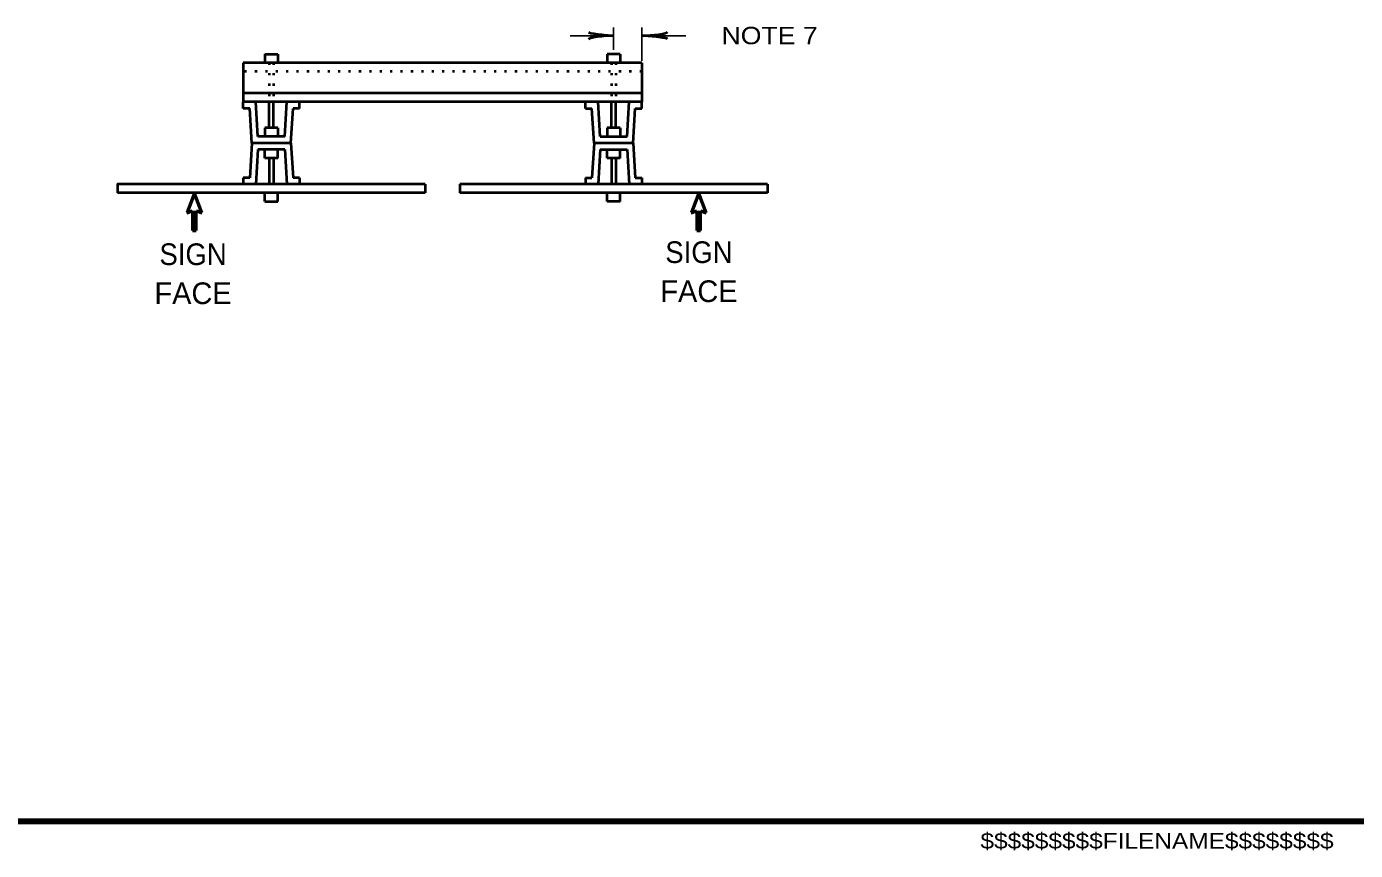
# Model space of a CAD drawing. Extents: x 826 to 1681, y -33 to 511.
# Drawn here: x 1269.5 to 1453.5, y -25.3 to 88.7 of the extents above; entities that cross this region are included whole.
import ezdxf
from ezdxf.enums import TextEntityAlignment as Align

# ---------------------------------------------------------------- set-up
doc = ezdxf.new("R2010")
doc.units = 0
doc.header["$LTSCALE"] = 0.96
doc.linetypes.add('DOTTED', pattern=[1.5, 0.3, -1.2])
doc.linetypes.add('MEDIUM_DASHED', pattern=[4.5, 3, -1.5])
doc.layers.add('1', color=7, linetype='Continuous', lineweight=40)

msp = doc.modelspace()

# ---------------------------------------------------------------- linework, layer by layer
at = {"layer": '1', "lineweight": 25}
for p, q in [((1350.7919, 88.5981), (1350.7919, 85.5269)), ((1354.6919, 84.0061), (1354.6919, 88.5981)), ((1344.7919, 87.4752), (1350.7919, 87.4752)), ((1354.7919, 87.4752), (1360.7919, 87.4752))]:
    msp.add_line(p, q, dxfattribs=at)
at = {"layer": '1'}
for p, q in [((1302.4919, 84.9169), (1304.2919, 84.9169)), ((1302.4919, 84.9169), (1302.4919, 83.7169)), ((1304.2919, 84.9169), (1304.2919, 83.7169)), ((1351.6919, 84.9169), (1349.8919, 84.9169)), ((1349.8919, 84.9169), (1349.8919, 83.7169)), ((1351.6919, 84.9169), (1351.6919, 83.7169)), ((1354.6919, 83.7169), (1299.4919, 83.7169)), ((1299.4919, 83.7169), (1299.4919, 78.3169)), ((1354.6919, 83.7169), (1354.6919, 78.3169)), ((1354.6919, 79.5169), (1299.4919, 79.5169)), ((1354.6919, 78.3169), (1299.4919, 78.3169)), ((1299.4919, 77.4169), (1299.4919, 78.3169)), ((1300.3919, 77.4169), (1299.4919, 77.4169)), ((1300.6919, 72.6169), (1300.3919, 77.4169)), ((1301.5374, 73.5169), (1301.2373, 78.3169)), ((1303.0919, 74.7169), (1303.0919, 78.3169)), ((1303.6919, 74.7169), (1303.6919, 78.3169)), ((1305.2463, 73.5169), (1305.5464, 78.3169)), ((1306.0919, 72.6169), (1306.3919, 77.4169)), ((1307.2919, 77.4169), (1306.3919, 77.4169)), ((1307.2919, 77.4169), (1307.2919, 78.3169)), ((1346.8919, 77.4169), (1346.8919, 78.3169)), ((1346.8919, 77.4169), (1347.7919, 77.4169)), ((1348.0919, 72.6169), (1347.7919, 77.4169)), ((1348.9375, 73.5169), (1348.6374, 78.3169)), ((1350.4919, 74.7169), (1350.4919, 78.3169)), ((1351.0919, 74.7169), (1351.0919, 78.3169)), ((1352.6464, 73.5169), (1352.9465, 78.3169)), ((1353.4919, 72.6169), (1353.7919, 77.4169)), ((1353.7919, 77.4169), (1354.6919, 77.4169)), ((1354.6919, 77.4169), (1354.6919, 78.3169)), ((1304.2919, 74.7169), (1302.4919, 74.7169)), ((1302.4919, 74.7169), (1302.4919, 73.5169)), ((1304.2919, 74.7169), (1302.4919, 74.7169)), ((1302.4919, 74.7169), (1302.4919, 73.5169)), ((1304.2919, 74.7169), (1304.2919, 73.5169)), ((1304.2919, 74.7169), (1304.2919, 73.5169)), ((1351.6919, 74.7169), (1349.8919, 74.7169)), ((1349.8919, 74.7169), (1349.8919, 73.5169)), ((1351.6919, 74.7169), (1349.8919, 74.7169)), ((1349.8919, 74.7169), (1349.8919, 73.5169)), ((1351.6919, 74.7169), (1351.6919, 73.5169)), ((1351.6919, 74.7169), (1351.6919, 73.5169)), ((1300.6919, 72.6169), (1300.3919, 67.8169)), ((1306.0919, 72.6169), (1300.6919, 72.6169)), ((1305.2463, 73.5169), (1301.5374, 73.5169)), ((1306.0919, 72.6169), (1306.3919, 67.8169)), ((1348.0919, 72.6169), (1347.7919, 67.8169)), ((1353.4919, 72.6169), (1348.0919, 72.6169)), ((1348.9375, 73.5169), (1352.6464, 73.5169)), ((1353.4919, 72.6169), (1353.7919, 67.8169)), ((1301.5374, 71.7169), (1301.2373, 66.9169)), ((1305.2463, 71.7169), (1301.5374, 71.7169)), ((1302.4919, 70.5169), (1302.4919, 71.7169)), ((1302.4919, 70.5169), (1302.4919, 71.7169)), ((1304.2919, 70.5169), (1302.4919, 70.5169)), ((1304.2919, 70.5169), (1302.4919, 70.5169)), ((1303.0919, 70.5169), (1303.0919, 66.9169)), ((1303.6919, 70.5169), (1303.6919, 66.9169)), ((1304.2919, 70.5169), (1304.2919, 71.7169)), ((1304.2919, 70.5169), (1304.2919, 71.7169)), ((1305.2463, 71.7169), (1305.5464, 66.9169)), ((1348.9375, 71.7169), (1348.6374, 66.9169)), ((1348.9375, 71.7169), (1352.6464, 71.7169)), ((1349.8919, 70.5169), (1349.8919, 71.7169)), ((1349.8919, 70.5169), (1349.8919, 71.7169)), ((1351.6919, 70.5169), (1349.8919, 70.5169)), ((1351.6919, 70.5169), (1349.8919, 70.5169)), ((1350.4919, 70.5169), (1350.4919, 66.9169)), ((1351.0919, 70.5169), (1351.0919, 66.9169)), ((1351.6919, 70.5169), (1351.6919, 71.7169)), ((1351.6919, 70.5169), (1351.6919, 71.7169)), ((1352.6464, 71.7169), (1352.9465, 66.9169)), ((1324.6919, 66.9169), (1285.0919, 66.9169)), ((1300.3919, 67.8169), (1299.4919, 67.8169)), ((1299.4919, 67.8169), (1299.4919, 66.9169)), ((1307.2919, 67.8169), (1306.3919, 67.8169)), ((1307.2919, 67.8169), (1307.2919, 66.9169)), ((1324.6919, 66.9169), (1324.6919, 65.7169)), ((1329.4919, 66.9169), (1329.4919, 65.7169)), ((1372.0919, 66.9169), (1329.4919, 66.9169)), ((1346.8919, 67.8169), (1347.7919, 67.8169)), ((1346.8919, 67.8169), (1346.8919, 66.9169)), ((1353.7919, 67.8169), (1354.6919, 67.8169)), ((1354.6919, 67.8169), (1354.6919, 66.9169)), ((1372.0919, 66.9169), (1372.0919, 65.7169)), ((1321.6919, 65.7169), (1282.0919, 65.7169)), ((1324.6919, 65.7169), (1285.0919, 65.7169)), ((1302.4919, 64.5169), (1302.4919, 65.7169)), ((1302.4919, 64.5169), (1302.4919, 65.7169)), ((1302.4919, 64.5169), (1304.2919, 64.5169)), ((1302.4919, 64.5169), (1304.2919, 64.5169)), ((1304.2919, 64.5169), (1304.2919, 65.7169)), ((1304.2919, 64.5169), (1304.2919, 65.7169)), ((1372.0919, 65.7169), (1329.4919, 65.7169)), ((1349.8919, 64.5169), (1349.8919, 65.7169)), ((1349.8919, 64.5169), (1349.8919, 65.7169)), ((1351.6919, 64.5169), (1349.8919, 64.5169)), ((1351.6919, 64.5169), (1349.8919, 64.5169)), ((1351.6919, 64.5169), (1351.6919, 65.7169)), ((1351.6919, 64.5169), (1351.6919, 65.7169))]:
    msp.add_line(p, q, dxfattribs=at)
at = {"layer": '1', "linetype": 'DOTTED'}
for p, q in [((1303.0919, 83.7169), (1303.0919, 78.3169)), ((1303.6919, 83.7169), (1303.6919, 78.3169)), ((1350.4919, 83.7169), (1350.4919, 78.3169)), ((1351.0919, 83.7169), (1351.0919, 78.3169)), ((1354.6919, 82.5169), (1299.4919, 82.5169))]:
    msp.add_line(p, q, dxfattribs=at)
at = {"layer": '1', "lineweight": 158}
msp.add_line((1674.589, -21.2361), (882.989, -21.2361), dxfattribs=at)
at = {"layer": '1'}
msp.add_lwpolyline([(1321.6919, 66.9169), (1282.0919, 66.9169), (1282.0919, 65.7169)], dxfattribs=at)
at = {"layer": '1', "linetype": 'MEDIUM_DASHED', "lineweight": 53}
for points in [[(1292.7324, 65.7016), (1291.7004, 62.9416), (1292.4684, 63.2536), (1292.4684, 60.5176), (1292.9964, 60.5176), (1292.9964, 63.2536), (1293.7644, 62.9416)], [(1362.5742, 65.7016), (1361.5422, 62.9416), (1362.3102, 63.2536), (1362.3102, 60.5176), (1362.8382, 60.5176), (1362.8382, 63.2536), (1363.6062, 62.9416)]]:
    msp.add_lwpolyline(points, close=True, dxfattribs=at)
at = {"layer": '1'}
for centre, major_axis, ratio, start_param, end_param in [((1349.4717, 87.1533), (2.1428, 0.1874), 0.122415, 0.89635335, 3.14159265), ((1349.4365, 87.7388), (2.1077, -0.2108), 0.07063, 3.14071475, 5.41810995), ((1356.1365, 87.2213), (-2.1077, 0.2108), 0.07063, 3.14071475, 5.41810995), ((1356.1365, 87.2213), (-2.1077, 0.2108), 0.07063, 3.14071475, 5.41810995), ((1356.1013, 87.8068), (-2.1428, -0.1874), 0.122415, 0.89635335, 3.14159265), ((1356.1013, 87.8068), (-2.1428, -0.1874), 0.122415, 0.89635335, 3.14159265)]:
    msp.add_ellipse(centre, major_axis=major_axis, ratio=ratio, start_param=start_param, end_param=end_param, dxfattribs=at)

# ---------------------------------------------------------------- texts
for s, height, width, p in [('NOTE 7', 2.4, 1.15, (1372.3886, 86.2946)), ('SIGN', 3, 0.95, (1362.6042, 56.0165)), ('SIGN', 3, 0.95, (1292.5527, 55.734))]:
    msp.add_text(s, height=height, dxfattribs=dict(at, width=width)).set_placement(p, align=Align.CENTER)
for p in [(1292.5526, 50.334), (1362.6041, 50.6165)]:
    msp.add_text('FACE', height=3, dxfattribs=at).set_placement(p, align=Align.CENTER)
at = {"layer": '1', "width": 1.15}
msp.add_text('$$$$$$$$$FILENAME$$$$$$$$', height=2.2, dxfattribs=at).set_placement((1401.589, -25.0361))

doc.saveas('drawing.dxf')
